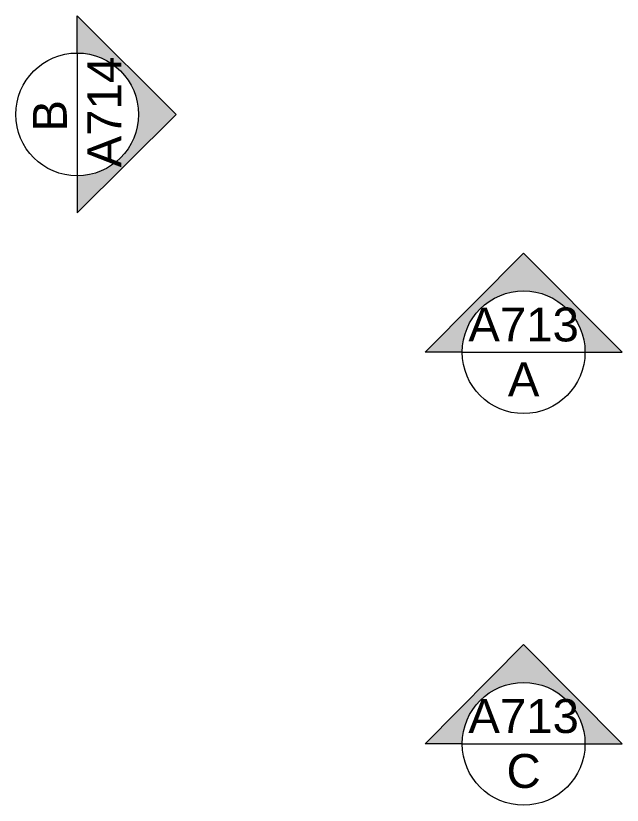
# Model space of a CAD drawing. Header units: millimetres. Extents: x -129 to 1482, y -456 to 477.
# Drawn here: x 553.3 to 623.7, y 303.4 to 395.1 of the extents above; entities that cross this region are included whole.
import ezdxf
from ezdxf.enums import TextEntityAlignment as Align

# ---------------------------------------------------------------- set-up
doc = ezdxf.new("R2010")
doc.units = ezdxf.units.MM
doc.header["$LTSCALE"] = 0.05
doc.layers.add('A-PRSP-1', color=7, linetype='Continuous', lineweight=40)
doc.layers.add('A-SECT A-MCUT', color=7, linetype='Continuous', lineweight=35)
doc.styles.get("Standard").update_dxf_attribs({"font": 'arial.ttf'})

# ---------------------------------------------------------------- blocks, each defined once
blk = doc.blocks.new('SYMBOL')
at = {"layer": 'A-PRSP-1', "linetype": 'Continuous', "lineweight": 20}
h = blk.add_hatch(color=256, dxfattribs=at)
h.dxf.hatch_style = 1
h.paths.add_polyline_path([(11.2063, 4.9481), (11.316, 4.9481, -1), (11.678, 4.9481), (11.7877, 4.9481), (11.497, 5.2405)])
at = {"linetype": 'Continuous', "lineweight": 20}
blk.add_line((11.316, 4.9481), (11.678, 4.9481), dxfattribs=at)
at = {"layer": 'A-PRSP-1', "linetype": 'Continuous', "lineweight": 20}
for p, q in [((11.2063, 4.9481), (11.497, 5.2405)), ((11.7877, 4.9481), (11.497, 5.2405)), ((11.316, 4.9481), (11.2063, 4.9481)), ((11.678, 4.9481), (11.7877, 4.9481))]:
    blk.add_line(p, q, dxfattribs=at)
blk.add_circle((11.497, 4.9481), 0.181, dxfattribs=at)
at = {"linetype": 'Continuous', "lineweight": 20}
for tag, p in [('TAVOLA', (11.497, 5.08)), ('SEZIONE', (11.497, 4.9181))]:
    blk.add_attdef(tag, text='', height=0.1, dxfattribs=at).set_placement(p, align=Align.TOP_CENTER)

msp = doc.modelspace()

# ---------------------------------------------------------------- block references
at = {"layer": 'A-SECT A-MCUT'}
ref = msp.add_blockref('SYMBOL', (365.655, 836.247), dxfattribs=dict(at, xscale=39.37007874015748, yscale=39.37007874015748, zscale=39.37007874015748, rotation=270))
ref.add_attrib('SEZIONE', 'B', dxfattribs={"layer": '0', "linetype": 'Continuous', "lineweight": 20, "height": 3.937, "rotation": 90}).set_placement((555.328, 383.447), align=Align.TOP_CENTER)
ref.add_attrib('TAVOLA', 'A714', dxfattribs={"layer": '0', "linetype": 'Continuous', "lineweight": 20, "height": 3.937, "rotation": 90}).set_placement((561.647, 383.877), align=Align.TOP_CENTER)
at = {"layer": 'A-SECT A-MCUT', "xscale": 39.37007874015748, "yscale": 39.37007874015748, "zscale": 39.37007874015748}
for p, values in [((159.664, 161.19), {'SEZIONE': 'A', 'TAVOLA': 'A713'}), ((159.664, 115.734), {'SEZIONE': 'C', 'TAVOLA': 'A713'})]:
    msp.add_blockref('SYMBOL', p, dxfattribs=at).add_auto_attribs(values)

doc.saveas('drawing.dxf')
